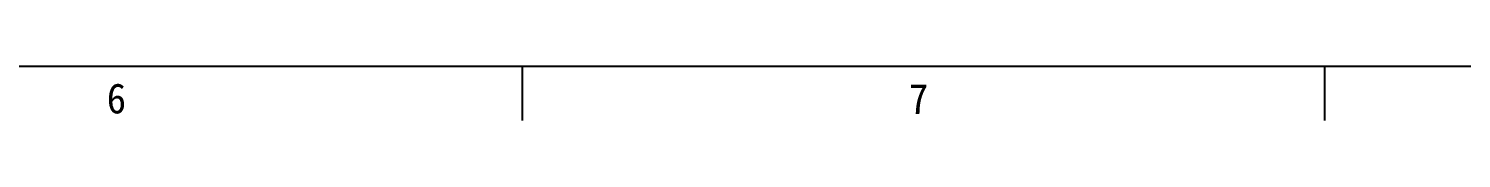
# Model space of a CAD drawing. Extents: x 641 to 1467, y 11 to 605.
# Drawn here: x 1090.7 to 1224.6, y 25.9 to 30.9 of the extents above; entities that cross this region are included whole.
import ezdxf

# ---------------------------------------------------------------- set-up
doc = ezdxf.new("R2010")
doc.units = 0
doc.header["$MEASUREMENT"] = 0
doc.layers.get('0').update_dxf_attribs({"linetype": 'CONTINUOUS'})
doc.layers.add('M80-2', color=7, linetype='CONTINUOUS')
doc.styles.add('HANKAKU', font='')
doc.styles.get('HANKAKU').set_extended_font_data('SimSun')

msp = doc.modelspace()

# ---------------------------------------------------------------- linework, layer by layer
at = {"color": 114, "linetype": 'Continuous', "ltscale": 0.1}
msp.add_line((1462.3217, 30.8585), (661.3217, 30.8585), dxfattribs=at)
at = {"layer": 'M80-2', "color": 2}
for p, q in [((1136.8217, 30.8585), (1136.8217, 25.8585)), ((1211.8217, 30.8585), (1211.8217, 25.8585))]:
    msp.add_line(p, q, dxfattribs=at)

# ---------------------------------------------------------------- texts
at = {"layer": 'M80-2', "color": 154, "char_height": 2.8, "attachment_point": 7, "style": 'HANKAKU'}
for s, insert in [('{\\W0.95;6}', (1097.9867, 26.4585)), ('{\\W0.95;7}', (1172.9867, 26.4585))]:
    msp.add_mtext(s, dxfattribs=dict(at, insert=insert))

doc.saveas('drawing.dxf')
